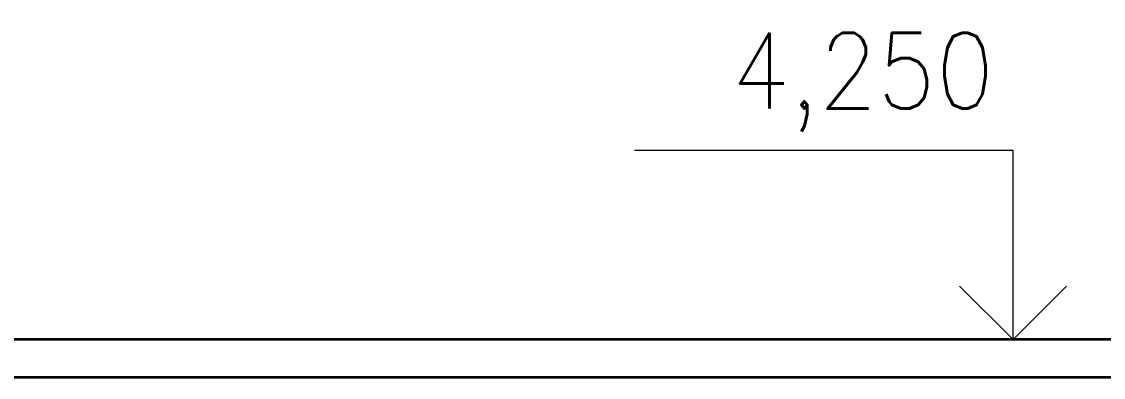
# Model space of a CAD drawing. Header units: millimetres. Extents: x 9557 to 76822, y 14597 to 67378.
# Drawn here: x 18599 to 20029, y 59042 to 59512 of the extents above; entities that cross this region are included whole.
import ezdxf

# ---------------------------------------------------------------- set-up
doc = ezdxf.new("R2010")
doc.units = ezdxf.units.MM
for name, color, linetype, lineweight in [('0.18', 51, 'Continuous', 18), ('0.25', 7, 'Continuous', 25), ('0.35', 6, 'Continuous', 35)]:
    doc.layers.add(name, color=color, linetype=linetype, lineweight=lineweight)
doc.styles.add('MyTextStyle', font='romans.shx', dxfattribs={"width": 0.9})

msp = doc.modelspace()

# ---------------------------------------------------------------- linework, layer by layer
at = {"layer": '0.18'}
for p, q in [((19909.3, 59341.7), (19409.3, 59341.7)), ((19909.3, 59091.7), (19909.3, 59341.7)), ((19909.3, 59091.7), (19838.6, 59162.4)), ((19909.3, 59091.7), (19980, 59162.4))]:
    msp.add_line(p, q, dxfattribs=at)
at = {"layer": '0.35', "linetype": 'Continuous'}
for p, q in [((28277.2, 59091.7), (17477.2, 59091.7)), ((27777.2, 59041.7), (17977.2, 59041.7))]:
    msp.add_line(p, q, dxfattribs=at)

# ---------------------------------------------------------------- texts
at = {"layer": '0.25', "insert": (19884.3, 59366.7), "char_height": 100, "attachment_point": 9, "style": 'MyTextStyle', "bg_fill": 3, "box_fill_scale": 1.15, "bg_fill_color": 256, "bg_fill_transparency": 0}
msp.add_mtext_dynamic_manual_height_columns('4,250', width=475, gutter_width=500, heights=[0], dxfattribs=at)

doc.saveas('drawing.dxf')
